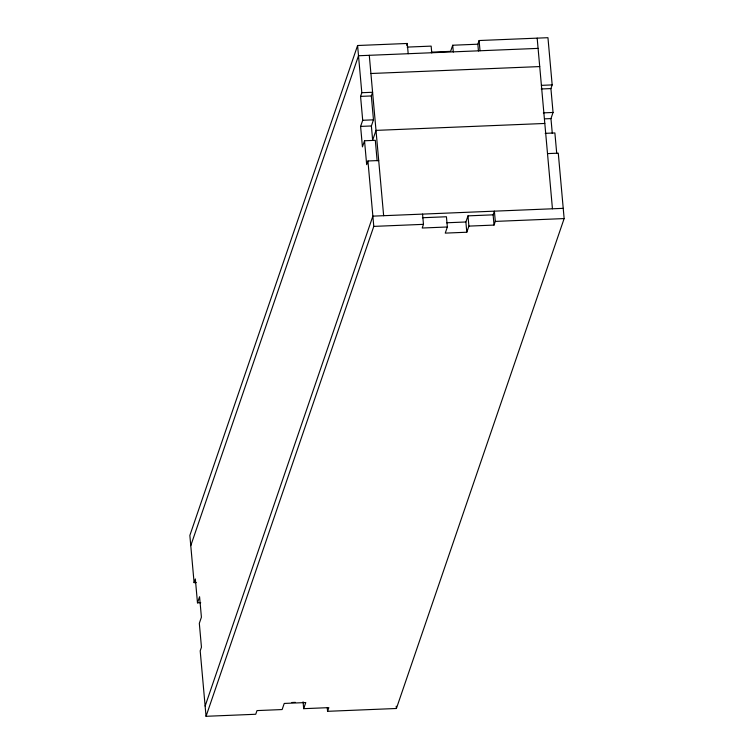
<?xml version="1.0" encoding="UTF-8"?>
<svg xmlns="http://www.w3.org/2000/svg" width="754" height="754" viewBox="0 0 754 754"><rect width="100%" height="100%" fill="white"/><g stroke="black" fill="none" stroke-linecap="round" stroke-linejoin="round"><path stroke-width="1.13" d="M408.187 53.713L407.273 43.468L357.594 45.513L189.857 535.425L194.089 582.635L196.238 582.54M190.771 545.66L358.508 55.749L538.092 48.379M194.089 582.635L195.343 578.959L197.482 602.842L200.715 602.71M377.141 160.791L375.313 140.319L364.531 140.762L362.438 146.879L360.601 126.408L362.702 120.282L360.563 96.389L361.816 92.714L357.594 45.513M197.482 602.842L199.574 596.725L201.412 617.196L199.32 623.322L201.459 647.215L200.196 650.89L206.049 716.3L255.738 714.264L256.991 710.588L282.137 709.552L284.23 703.435L305.775 702.549L303.683 708.675L328.829 707.638L327.566 711.314L396.406 708.487L564.143 218.575L558.28 153.166L547.508 153.609M544.812 123.458L376.01 130.385L372.655 140.187L371.383 125.965L373.475 119.839L371.336 95.947L372.599 92.271L361.816 92.714M406.642 45.306L407.273 43.468M378.706 160.536L367.933 160.97L366.67 164.645L364.531 140.762M205.135 706.064L372.872 216.144L563.229 208.34M206.049 716.3L373.786 226.388L367.933 160.97M552.286 133.383L550.957 118.595L553.05 112.469L550.92 88.576L552.173 84.91L547.951 37.7L479.11 40.528L477.848 44.203L452.711 45.231L450.609 51.357L431.326 52.149M422.551 214.108L423.465 224.343L422.212 228.019L447.348 226.992L446.434 216.756L422.438 217.736M447.348 226.992L445.256 233.118L466.801 232.232L468.903 226.106L467.989 215.87L493.125 214.833L494.388 211.158L495.303 221.403L494.04 225.078L468.903 226.106M466.801 232.232L465.887 221.987L467.989 215.87M407.16 47.097L431.156 46.117L431.769 52.94M370.911 73.506L539.723 66.578L552.446 208.783M541.4 85.353L552.173 84.91M360.563 96.389L371.336 95.947M541.221 88.981L550.92 88.576M362.702 120.282L373.475 119.839M543.361 112.864L553.05 112.469M360.601 126.408L371.383 125.965M544.492 118.859L550.957 118.595M545.189 133.345L554.887 132.949L556.725 153.42M446.604 222.779L465.887 221.987M373.786 226.388L423.465 224.343M495.303 221.403L564.143 218.575M291.892 702.502L295.37 702.36M537.168 38.143L539.723 66.578M479.11 40.528L480.025 50.763M477.848 44.203L478.46 51.027M493.125 214.833L494.04 225.078M452.711 45.231L453.314 52.054M369.281 55.306L383.645 215.71M396.199 706.215L396.406 708.487M327.264 707.902L327.566 711.314M303.07 701.842L303.683 708.675"/></g></svg>
